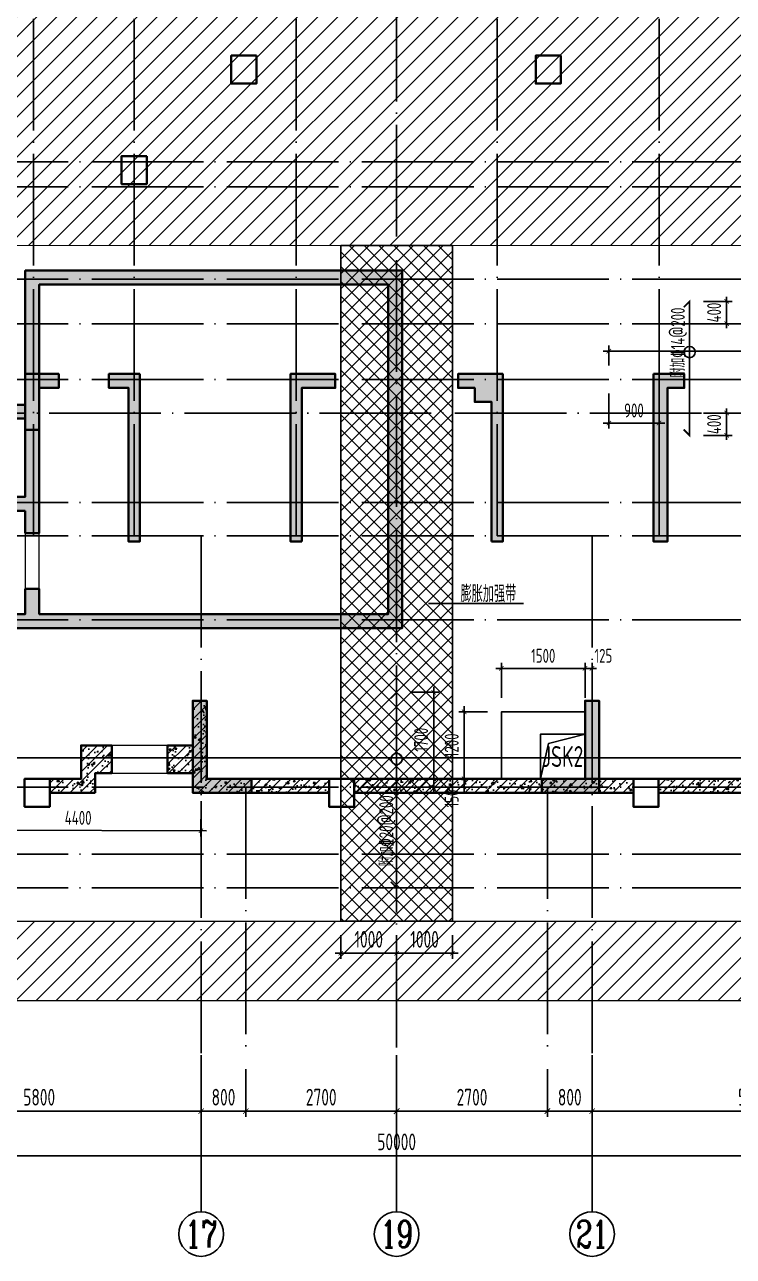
# Model space of a CAD drawing. Extents: x -655480 to 203344, y -294099 to 287156.
# Drawn here: x -388306 to -375617, y 192469 to 214524 of the extents above; entities that cross this region are included whole.
import ezdxf
from ezdxf.enums import TextEntityAlignment as Align

# ---------------------------------------------------------------- set-up
doc = ezdxf.new("R2010")
doc.units = 0
doc.header["$LTSCALE"] = 1000
doc.linetypes.add('DOTE', pattern=[2.42, 2, -0.2, 0.02, -0.2])
doc.layers.get('0').update_dxf_attribs({"linetype": 'CONTINUOUS'})
doc.layers.get('DEFPOINTS').update_dxf_attribs({"linetype": 'CONTINUOUS'})
for name, color, linetype in [('0-R集水坑', 191, 'CONTINUOUS'), ('A-AXIS', 1, 'CONTINUOUS'), ('A-DOTE', 10, 'DOTE'), ('AXIS_NUM', 7, 'CONTINUOUS'), ('DIM', 2, 'CONTINUOUS'), ('S-B板配筋', 6, 'CONTINUOUS'), ('S-B板配筋号', 7, 'CONTINUOUS'), ('S-J基础底板', 5, 'CONTINUOUS'), ('S-J基础底板标注', 3, 'CONTINUOUS'), ('S-Q墙填充', 252, 'CONTINUOUS'), ('S-Q墙实线', 6, 'CONTINUOUS'), ('S-Y一般标注', 3, 'CONTINUOUS'), ('S-楼板文字', 7, 'CONTINUOUS'), ('S-洞口边线', 7, 'CONTINUOUS'), ('S-降板填充', 75, 'CONTINUOUS'), ('后浇带', 8, 'CONTINUOUS')]:
    doc.layers.add(name, color=color, linetype=linetype)
for name, color, linetype, lineweight in [('WINDOW', 144, 'CONTINUOUS', 15), ('底图$0$砼柱', 2, 'CONTINUOUS', 35), ('板元', 253, 'CONTINUOUS', 18)]:
    doc.layers.add(name, color=color, linetype=linetype, lineweight=lineweight)
doc.styles.add('TSSD_Axis', font='complex.shx', dxfattribs={"width": 0.7, "bigfont": 'hztxt.shx'})
doc.styles.add('TSSD_DIMENSION', font='Tssdeng.shx', dxfattribs={"width": 0.7, "bigfont": 'tssdchn.shx'})
doc.styles.add('TSSD_REIN', font='tssdeng.shx', dxfattribs={"width": 0.7, "height": 300, "bigfont": 'tssdchn.shx'})
doc.dimstyles.new('TSSD_100_100', dxfattribs={"dimtxt": 300, "dimasz": 100, "dimexe": 100, "dimexo": 250, "dimgap": 100, "dimtad": 1, "dimdec": 0, "dimzin": 0, "dimdsep": 46, "dimtxsty": 'TSSD_DIMENSION', "dimblk": 'ARCHTICK', "dimcen": 0, "dimdle": 100, "dimclrt": 7, "dimadec": 0, "dimazin": 0, "dimtfac": 1, "dimtdec": 0, "dimtix": 1, "dimtmove": 2, "dimatfit": 3, "dimldrblk": 'ARCHTICK', "dimfxl": 1, "dimtolj": 1, "dimtzin": 0, "dimarcsym": 0})
doc.dimstyles.new('TSSD_100_100$0', dxfattribs={"dimtxt": 300, "dimasz": 80, "dimexe": 100, "dimexo": 250, "dimgap": 100, "dimtad": 1, "dimdec": 0, "dimzin": 0, "dimdsep": 46, "dimtxsty": 'TSSD_DIMENSION', "dimblk": 'ARCHTICK', "dimcen": 0, "dimdle": 100, "dimclrd": 3, "dimclre": 3, "dimclrt": 7, "dimadec": 0, "dimazin": 0, "dimtfac": 1, "dimtdec": 0, "dimtix": 1, "dimtmove": 2, "dimatfit": 3, "dimldrblk": 'ARCHTICK', "dimfxl": 1, "dimtolj": 1, "dimtzin": 0, "dimarcsym": 0})
pattern_1 = [(45, (-1438581.56, 463489.72), (-88.388348, 88.388348), []), (50, (-1438581.56, 463489.72), (358.63009, -31.37607), [37.5, -412.5]), (355, (-1438581.56, 463489.72), (-69.37567, 376.09607), [30, -330]), (100.4514, (-1438551.67, 463487.1), (289.25469, 344.71977), [31.8701, -350.57106]), (46.1842, (-1438581.56, 463589.7), (533.62052, -82.7595), [56.25, -618.75]), (96.6356, (-1438537.1, 463582.8), (467.33135, 487.05894), [47.80514, -525.8565]), (351.1842, (-1438581.56, 463589.7), (467.33097, 487.0593), [45, -495]), (21, (-1438531.56, 463564.72), (298.45353, -201.309445), [37.5, -412.5]), (326, (-1438531.56, 463564.72), (121.65767, 362.57502), [30, -330]), (71.4514, (-1438506.7, 463547.94), (420.11131, 161.26525), [31.8701, -350.57106]), (37.5, (-1438581.56, 463489.72), (6.079928, 166.446927), [0, -326, 0, -335, 0, -331.25]), (7.5, (-1438581.56, 463489.72), (131.53477, 197.205856), [0, -191, 0, -318.5, 0, -126.25]), (327.5, (-1438693.06, 463489.72), (266.911218, -11.277436), [0, -125, 0, -390, 0, -517.5]), (317.5, (-1438743.06, 463489.72), (291.593085, 50.05249), [0, -162.5, 0, -259, 0, -367.5])]

# ---------------------------------------------------------------- blocks, each defined once
blk = doc.blocks.new('_ArchTick')
at = {"color": 0, "linetype": 'ByBlock', "const_width": 0.15}
blk.add_lwpolyline([(-0.5, -0.5), (0.5, 0.5)], dxfattribs=at)
blk = doc.blocks.new('*D514')
at = {"layer": 'DEFPOINTS', "color": 0, "transparency": 16777216}
for p in [(-179191, 265613), (-173391, 265613), (-173391, 264613)]:
    blk.add_point(p, dxfattribs=at)
at = {"layer": 'S-Y一般标注', "color": 0, "lineweight": -2, "transparency": 16777216}
for p, q in [((-179191, 265363), (-179191, 264513)), ((-173391, 265363), (-173391, 264513)), ((-179291, 264613), (-173291, 264613))]:
    blk.add_line(p, q, dxfattribs=at)
at = {"layer": 'S-Y一般标注', "color": 0, "lineweight": -2, "transparency": 16777216, "xscale": 100, "yscale": 100, "zscale": 100, "rotation": 180}
blk.add_blockref('_ArchTick', (-179191, 264613), dxfattribs=at)
at = {"layer": 'S-Y一般标注', "color": 0, "lineweight": -2, "transparency": 16777216, "xscale": 100, "yscale": 100, "zscale": 100}
blk.add_blockref('_ArchTick', (-173391, 264613), dxfattribs=at)
at = {"layer": 'S-Y一般标注', "color": 7, "transparency": 16777216, "insert": (-176291, 264863), "char_height": 300, "attachment_point": 5, "style": 'TSSD_DIMENSION'}
blk.add_mtext('\\A1;5800', dxfattribs=at)
blk = doc.blocks.new('ts_axno')
at = {"color": 0, "linetype": 'ByBlock', "lineweight": -2}
blk.add_circle((0, 0), 0.5, dxfattribs=at)
at = {"color": 0, "linetype": 'ByBlock', "lineweight": -2, "style": 'TSSD_Axis', "width": 0.7}
blk.add_attdef('A', text='', height=0.6, dxfattribs=at).set_placement((0, 0), align=Align.MIDDLE_CENTER)
blk = doc.blocks.new('*D515')
at = {"layer": 'DEFPOINTS', "color": 0, "transparency": 16777216}
for p in [(-173391, 265613), (-172591, 265613), (-172591, 264613)]:
    blk.add_point(p, dxfattribs=at)
at = {"layer": 'S-Y一般标注', "color": 0, "lineweight": -2, "transparency": 16777216}
for p, q in [((-173391, 265363), (-173391, 264513)), ((-172591, 265363), (-172591, 264513)), ((-173491, 264613), (-172491, 264613))]:
    blk.add_line(p, q, dxfattribs=at)
at = {"layer": 'S-Y一般标注', "color": 0, "lineweight": -2, "transparency": 16777216, "xscale": 100, "yscale": 100, "zscale": 100, "rotation": 180}
blk.add_blockref('_ArchTick', (-173391, 264613), dxfattribs=at)
at = {"layer": 'S-Y一般标注', "color": 0, "lineweight": -2, "transparency": 16777216, "xscale": 100, "yscale": 100, "zscale": 100}
blk.add_blockref('_ArchTick', (-172591, 264613), dxfattribs=at)
at = {"layer": 'S-Y一般标注', "color": 7, "transparency": 16777216, "insert": (-172991, 264863), "char_height": 300, "attachment_point": 5, "style": 'TSSD_DIMENSION'}
blk.add_mtext('\\A1;800', dxfattribs=at)
blk = doc.blocks.new('*D516')
at = {"layer": 'DEFPOINTS', "color": 0, "transparency": 16777216}
for p in [(-172591, 265613), (-169891, 265613), (-169891, 264613)]:
    blk.add_point(p, dxfattribs=at)
at = {"layer": 'S-Y一般标注', "color": 0, "lineweight": -2, "transparency": 16777216}
for p, q in [((-172591, 265363), (-172591, 264513)), ((-169891, 265363), (-169891, 264513)), ((-172691, 264613), (-169791, 264613))]:
    blk.add_line(p, q, dxfattribs=at)
at = {"layer": 'S-Y一般标注', "color": 0, "lineweight": -2, "transparency": 16777216, "xscale": 100, "yscale": 100, "zscale": 100, "rotation": 180}
blk.add_blockref('_ArchTick', (-172591, 264613), dxfattribs=at)
at = {"layer": 'S-Y一般标注', "color": 0, "lineweight": -2, "transparency": 16777216, "xscale": 100, "yscale": 100, "zscale": 100}
blk.add_blockref('_ArchTick', (-169891, 264613), dxfattribs=at)
at = {"layer": 'S-Y一般标注', "color": 7, "transparency": 16777216, "insert": (-171241, 264863), "char_height": 300, "attachment_point": 5, "style": 'TSSD_DIMENSION'}
blk.add_mtext('\\A1;2700', dxfattribs=at)
blk = doc.blocks.new('*D517')
at = {"layer": 'DEFPOINTS', "color": 0, "transparency": 16777216}
for p in [(-167191, 265613), (-166391, 265613), (-166391, 264613)]:
    blk.add_point(p, dxfattribs=at)
at = {"layer": 'S-Y一般标注', "color": 0, "lineweight": -2, "transparency": 16777216}
for p, q in [((-167191, 265363), (-167191, 264513)), ((-166391, 265363), (-166391, 264513)), ((-167291, 264613), (-166291, 264613))]:
    blk.add_line(p, q, dxfattribs=at)
at = {"layer": 'S-Y一般标注', "color": 0, "lineweight": -2, "transparency": 16777216, "xscale": 100, "yscale": 100, "zscale": 100, "rotation": 180}
blk.add_blockref('_ArchTick', (-167191, 264613), dxfattribs=at)
at = {"layer": 'S-Y一般标注', "color": 0, "lineweight": -2, "transparency": 16777216, "xscale": 100, "yscale": 100, "zscale": 100}
blk.add_blockref('_ArchTick', (-166391, 264613), dxfattribs=at)
at = {"layer": 'S-Y一般标注', "color": 7, "transparency": 16777216, "insert": (-166791, 264863), "char_height": 300, "attachment_point": 5, "style": 'TSSD_DIMENSION'}
blk.add_mtext('\\A1;800', dxfattribs=at)
blk = doc.blocks.new('*D518')
at = {"layer": 'DEFPOINTS', "color": 0, "transparency": 16777216}
for p in [(-166391, 265613), (-160591, 265613), (-160591, 264613)]:
    blk.add_point(p, dxfattribs=at)
at = {"layer": 'S-Y一般标注', "color": 0, "lineweight": -2, "transparency": 16777216}
for p, q in [((-166391, 265363), (-166391, 264513)), ((-160591, 265363), (-160591, 264513)), ((-166491, 264613), (-160491, 264613))]:
    blk.add_line(p, q, dxfattribs=at)
at = {"layer": 'S-Y一般标注', "color": 0, "lineweight": -2, "transparency": 16777216, "xscale": 100, "yscale": 100, "zscale": 100, "rotation": 180}
blk.add_blockref('_ArchTick', (-166391, 264613), dxfattribs=at)
at = {"layer": 'S-Y一般标注', "color": 0, "lineweight": -2, "transparency": 16777216, "xscale": 100, "yscale": 100, "zscale": 100}
blk.add_blockref('_ArchTick', (-160591, 264613), dxfattribs=at)
at = {"layer": 'S-Y一般标注', "color": 7, "transparency": 16777216, "insert": (-163491, 264863), "char_height": 300, "attachment_point": 5, "style": 'TSSD_DIMENSION'}
blk.add_mtext('\\A1;5800', dxfattribs=at)
blk = doc.blocks.new('*D523')
at = {"layer": 'DEFPOINTS', "color": 0, "transparency": 16777216}
for p in [(-194891, 265613), (-144891, 265613), (-144891, 263813)]:
    blk.add_point(p, dxfattribs=at)
at = {"layer": 'S-Y一般标注', "color": 0, "lineweight": -2, "transparency": 16777216}
for p, q in [((-194891, 265363), (-194891, 263713)), ((-144891, 265363), (-144891, 263713)), ((-194991, 263813), (-144791, 263813))]:
    blk.add_line(p, q, dxfattribs=at)
at = {"layer": 'S-Y一般标注', "color": 0, "lineweight": -2, "transparency": 16777216, "xscale": 100, "yscale": 100, "zscale": 100, "rotation": 180}
blk.add_blockref('_ArchTick', (-194891, 263813), dxfattribs=at)
at = {"layer": 'S-Y一般标注', "color": 0, "lineweight": -2, "transparency": 16777216, "xscale": 100, "yscale": 100, "zscale": 100}
blk.add_blockref('_ArchTick', (-144891, 263813), dxfattribs=at)
at = {"layer": 'S-Y一般标注', "color": 7, "transparency": 16777216, "insert": (-169891, 264063), "char_height": 300, "attachment_point": 5, "style": 'TSSD_DIMENSION'}
blk.add_mtext('\\A1;50000', dxfattribs=at)
blk = doc.blocks.new('*D526')
at = {"layer": 'DEFPOINTS', "color": 0, "transparency": 16777216}
for p in [(-169891, 265613), (-167191, 265613), (-167191, 264613)]:
    blk.add_point(p, dxfattribs=at)
at = {"layer": 'S-Y一般标注', "color": 0, "lineweight": -2, "transparency": 16777216}
for p, q in [((-169891, 265363), (-169891, 264513)), ((-167191, 265363), (-167191, 264513)), ((-169991, 264613), (-167091, 264613))]:
    blk.add_line(p, q, dxfattribs=at)
at = {"layer": 'S-Y一般标注', "color": 0, "lineweight": -2, "transparency": 16777216, "xscale": 100, "yscale": 100, "zscale": 100, "rotation": 180}
blk.add_blockref('_ArchTick', (-169891, 264613), dxfattribs=at)
at = {"layer": 'S-Y一般标注', "color": 0, "lineweight": -2, "transparency": 16777216, "xscale": 100, "yscale": 100, "zscale": 100}
blk.add_blockref('_ArchTick', (-167191, 264613), dxfattribs=at)
at = {"layer": 'S-Y一般标注', "color": 7, "transparency": 16777216, "insert": (-168541, 264863), "char_height": 300, "attachment_point": 5, "style": 'TSSD_DIMENSION'}
blk.add_mtext('\\A1;2700', dxfattribs=at)
blk = doc.blocks.new('*D1235')
at = {"layer": 'DEFPOINTS', "color": 0, "ltscale": 0.5, "transparency": 16777216}
for p in [(-372346, 201394), (-389546, 200886), (-372346, 200885)]:
    blk.add_point(p, dxfattribs=at)
at = {"layer": 'S-J基础底板标注', "color": 3, "lineweight": -2, "ltscale": 0.5, "transparency": 16777216}
for p, q in [((-389646, 201394), (-372246, 201394)), ((-389546, 201136), (-389546, 201494)), ((-372346, 201135), (-372346, 201494))]:
    blk.add_line(p, q, dxfattribs=at)
at = {"layer": 'S-J基础底板标注', "color": 3, "lineweight": -2, "ltscale": 0.5, "transparency": 16777216, "xscale": 80, "yscale": 80, "zscale": 80}
for p, rotation in [((-389546, 201394), 179.9995445874263), ((-372346, 201394), 359.9995445874263)]:
    blk.add_blockref('_ArchTick', p, dxfattribs=dict(at, rotation=rotation))
blk = doc.blocks.new('*D1236')
at = {"layer": 'DEFPOINTS', "color": 0, "ltscale": 0.5, "transparency": 16777216}
for p in [(-375146, 208677), (-377846, 208169), (-375146, 208169)]:
    blk.add_point(p, dxfattribs=at)
at = {"layer": 'S-J基础底板标注', "color": 3, "lineweight": -2, "ltscale": 0.5, "transparency": 16777216}
for p, q in [((-377946, 208677), (-375046, 208677)), ((-377846, 208419), (-377846, 208777)), ((-375146, 208419), (-375146, 208777))]:
    blk.add_line(p, q, dxfattribs=at)
at = {"layer": 'S-J基础底板标注', "color": 3, "lineweight": -2, "ltscale": 0.5, "transparency": 16777216, "xscale": 80, "yscale": 80, "zscale": 80, "rotation": 180}
blk.add_blockref('_ArchTick', (-377846, 208677), dxfattribs=at)
at = {"layer": 'S-J基础底板标注', "color": 3, "lineweight": -2, "ltscale": 0.5, "transparency": 16777216, "xscale": 80, "yscale": 80, "zscale": 80}
blk.add_blockref('_ArchTick', (-375146, 208677), dxfattribs=at)
blk = doc.blocks.new('*D1229')
at = {"layer": 'DEFPOINTS', "color": 0, "transparency": 16777216}
for p in [(-389546, 200886), (-385146, 200869), (-389549, 200106)]:
    blk.add_point(p, dxfattribs=at)
at = {"layer": 'S-J基础底板标注', "color": 3, "lineweight": -2, "transparency": 16777216}
for p, q in [((-389547, 200636), (-389549, 200006)), ((-385147, 200619), (-385149, 199989)), ((-385049, 200089), (-389649, 200106))]:
    blk.add_line(p, q, dxfattribs=at)
at = {"layer": 'S-J基础底板标注', "color": 3, "lineweight": -2, "transparency": 16777216, "xscale": 80, "yscale": 80, "zscale": 80}
for p, rotation in [((-389549, 200106), 179.7861230011875), ((-385149, 200089), 359.7861230011875)]:
    blk.add_blockref('_ArchTick', p, dxfattribs=dict(at, rotation=rotation))
at = {"layer": 'S-J基础底板标注', "color": 7, "transparency": 16777216, "insert": (-387348, 200322), "char_height": 250, "attachment_point": 5, "rotation": 359.7861, "style": 'TSSD_DIMENSION'}
blk.add_mtext('\\A1;4400', dxfattribs=at)
blk = doc.blocks.new('*D1230')
at = {"layer": 'DEFPOINTS', "color": 0, "transparency": 16777216}
for p in [(-377846, 208169), (-376946, 208169), (-377846, 207391)]:
    blk.add_point(p, dxfattribs=at)
at = {"layer": 'S-J基础底板标注', "color": 3, "lineweight": -2, "transparency": 16777216}
for p, q in [((-377846, 207919), (-377846, 207291)), ((-376946, 207919), (-376946, 207291)), ((-376846, 207391), (-377946, 207391))]:
    blk.add_line(p, q, dxfattribs=at)
at = {"layer": 'S-J基础底板标注', "color": 3, "lineweight": -2, "transparency": 16777216, "xscale": 80, "yscale": 80, "zscale": 80}
for p, rotation in [((-377846, 207391), 180.0004467377144), ((-376946, 207391), 0.0004467377143413387)]:
    blk.add_blockref('_ArchTick', p, dxfattribs=dict(at, rotation=rotation))
at = {"layer": 'S-J基础底板标注', "color": 7, "transparency": 16777216, "insert": (-377396, 207616), "char_height": 250, "attachment_point": 5, "rotation": 0.0004, "style": 'TSSD_DIMENSION'}
blk.add_mtext('\\A1;900', dxfattribs=at)
blk = doc.blocks.new('*D1261')
at = {"layer": 'DEFPOINTS', "color": 0, "transparency": 16777216}
for p in [(-381646, 202569), (-380982, 202569), (-381646, 200869)]:
    blk.add_point(p, dxfattribs=at)
at = {"layer": 'S-J基础底板标注', "color": 3, "lineweight": -2, "transparency": 16777216}
for p, q in [((-381396, 202569), (-380882, 202569)), ((-380982, 200769), (-380982, 202669)), ((-381396, 200869), (-380882, 200869))]:
    blk.add_line(p, q, dxfattribs=at)
at = {"layer": 'S-J基础底板标注', "color": 3, "lineweight": -2, "transparency": 16777216, "xscale": 80, "yscale": 80, "zscale": 80}
for p, rotation in [((-380982, 202569), 90), ((-380982, 200869), 270)]:
    blk.add_blockref('_ArchTick', p, dxfattribs=dict(at, rotation=rotation))
at = {"layer": 'S-J基础底板标注', "color": 7, "transparency": 16777216, "insert": (-381207, 201719), "char_height": 250, "attachment_point": 5, "rotation": 90, "style": 'TSSD_DIMENSION'}
blk.add_mtext('\\A1;1700', dxfattribs=at)
blk = doc.blocks.new('*D1262')
at = {"layer": 'DEFPOINTS', "color": 0, "transparency": 16777216}
for p in [(-376401, 207569), (-375737, 207569), (-376401, 207169)]:
    blk.add_point(p, dxfattribs=at)
at = {"layer": 'S-J基础底板标注', "color": 3, "lineweight": -2, "transparency": 16777216}
for p, q in [((-376151, 207569), (-375637, 207569)), ((-375737, 207569), (-375737, 207649)), ((-375737, 207169), (-375737, 207569)), ((-376151, 207169), (-375637, 207169)), ((-375737, 207169), (-375737, 207089))]:
    blk.add_line(p, q, dxfattribs=at)
at = {"layer": 'S-J基础底板标注', "color": 3, "lineweight": -2, "transparency": 16777216, "xscale": 80, "yscale": 80, "zscale": 80}
for p, rotation in [((-375737, 207569), 270), ((-375737, 207169), 90)]:
    blk.add_blockref('_ArchTick', p, dxfattribs=dict(at, rotation=rotation))
at = {"layer": 'S-J基础底板标注', "color": 7, "transparency": 16777216, "insert": (-375962, 207369), "char_height": 250, "attachment_point": 5, "rotation": 90, "style": 'TSSD_DIMENSION'}
blk.add_mtext('\\A1;400', dxfattribs=at)
blk = doc.blocks.new('*D1263')
at = {"layer": 'DEFPOINTS', "color": 0, "transparency": 16777216}
for p in [(-376401, 209569), (-375737, 209569), (-376401, 209169)]:
    blk.add_point(p, dxfattribs=at)
at = {"layer": 'S-J基础底板标注', "color": 3, "lineweight": -2, "transparency": 16777216}
for p, q in [((-376151, 209569), (-375637, 209569)), ((-375737, 209569), (-375737, 209649)), ((-375737, 209169), (-375737, 209569)), ((-376151, 209169), (-375637, 209169)), ((-375737, 209169), (-375737, 209089))]:
    blk.add_line(p, q, dxfattribs=at)
at = {"layer": 'S-J基础底板标注', "color": 3, "lineweight": -2, "transparency": 16777216, "xscale": 80, "yscale": 80, "zscale": 80}
for p, rotation in [((-375737, 209569), 270), ((-375737, 209169), 90)]:
    blk.add_blockref('_ArchTick', p, dxfattribs=dict(at, rotation=rotation))
at = {"layer": 'S-J基础底板标注', "color": 7, "transparency": 16777216, "insert": (-375962, 209369), "char_height": 250, "attachment_point": 5, "rotation": 90, "style": 'TSSD_DIMENSION'}
blk.add_mtext('\\A1;400', dxfattribs=at)
blk = doc.blocks.new('*D1288')
at = {"layer": 'DEFPOINTS', "color": 0, "transparency": 16777216}
for p in [(-382646, 198469), (-381646, 198469), (-381646, 197896)]:
    blk.add_point(p, dxfattribs=at)
at = {"layer": 'DIM', "color": 3, "lineweight": -2, "transparency": 16777216}
for p, q in [((-382646, 198219), (-382646, 197796)), ((-381646, 198219), (-381646, 197796)), ((-382746, 197896), (-381546, 197896))]:
    blk.add_line(p, q, dxfattribs=at)
at = {"layer": 'DIM', "color": 3, "lineweight": -2, "transparency": 16777216, "xscale": 80, "yscale": 80, "zscale": 80, "rotation": 180}
blk.add_blockref('_ArchTick', (-382646, 197896), dxfattribs=at)
at = {"layer": 'DIM', "color": 3, "lineweight": -2, "transparency": 16777216, "xscale": 80, "yscale": 80, "zscale": 80}
blk.add_blockref('_ArchTick', (-381646, 197896), dxfattribs=at)
at = {"layer": 'DIM', "color": 7, "transparency": 16777216, "insert": (-382146, 198146), "char_height": 300, "attachment_point": 5, "style": 'TSSD_DIMENSION'}
blk.add_mtext('\\A1;1000', dxfattribs=at)
blk = doc.blocks.new('*D1289')
at = {"layer": 'DEFPOINTS', "color": 0, "transparency": 16777216}
for p in [(-381646, 198469), (-380646, 198469), (-380646, 197896)]:
    blk.add_point(p, dxfattribs=at)
at = {"layer": 'DIM', "color": 3, "lineweight": -2, "transparency": 16777216}
for p, q in [((-381646, 198219), (-381646, 197796)), ((-380646, 198219), (-380646, 197796)), ((-381746, 197896), (-380546, 197896))]:
    blk.add_line(p, q, dxfattribs=at)
at = {"layer": 'DIM', "color": 3, "lineweight": -2, "transparency": 16777216, "xscale": 80, "yscale": 80, "zscale": 80, "rotation": 180}
blk.add_blockref('_ArchTick', (-381646, 197896), dxfattribs=at)
at = {"layer": 'DIM', "color": 3, "lineweight": -2, "transparency": 16777216, "xscale": 80, "yscale": 80, "zscale": 80}
blk.add_blockref('_ArchTick', (-380646, 197896), dxfattribs=at)
at = {"layer": 'DIM', "color": 7, "transparency": 16777216, "insert": (-381146, 198146), "char_height": 300, "attachment_point": 5, "style": 'TSSD_DIMENSION'}
blk.add_mtext('\\A1;1000', dxfattribs=at)
blk = doc.blocks.new('*D2520')
at = {"layer": 'DEFPOINTS', "color": 0, "transparency": 16777216}
for p in [(-380435, 202219), (-379771, 202219), (-379771, 201019)]:
    blk.add_point(p, dxfattribs=at)
at = {"layer": 'S-J基础底板标注', "color": 3, "lineweight": -2, "transparency": 16777216}
for p, q in [((-380435, 200919), (-380435, 202319)), ((-380021, 202219), (-380535, 202219)), ((-380021, 201019), (-380535, 201019))]:
    blk.add_line(p, q, dxfattribs=at)
at = {"layer": 'S-J基础底板标注', "color": 3, "lineweight": -2, "transparency": 16777216, "xscale": 80, "yscale": 80, "zscale": 80}
for p, rotation in [((-380435, 202219), 89.9996296126148), ((-380435, 201019), 269.9996296126147)]:
    blk.add_blockref('_ArchTick', p, dxfattribs=dict(at, rotation=rotation))
at = {"layer": 'S-J基础底板标注', "color": 7, "transparency": 16777216, "insert": (-380660, 201619), "char_height": 250, "attachment_point": 5, "rotation": 89.9996, "style": 'TSSD_DIMENSION'}
blk.add_mtext('\\A1;1200', dxfattribs=at)
blk = doc.blocks.new('*D2521')
at = {"layer": 'DEFPOINTS', "color": 0, "transparency": 16777216}
for p in [(-380435, 201019), (-379771, 201019), (-379771, 200869)]:
    blk.add_point(p, dxfattribs=at)
at = {"layer": 'S-J基础底板标注', "color": 3, "lineweight": -2, "transparency": 16777216}
for p, q in [((-380021, 201019), (-380535, 201019)), ((-380435, 201019), (-380435, 201099)), ((-380435, 200869), (-380435, 201019)), ((-380021, 200869), (-380535, 200869)), ((-380435, 200869), (-380435, 200789))]:
    blk.add_line(p, q, dxfattribs=at)
at = {"layer": 'S-J基础底板标注', "color": 3, "lineweight": -2, "transparency": 16777216, "xscale": 80, "yscale": 80, "zscale": 80}
for p, rotation in [((-380435, 201019), 269.9996296126228), ((-380435, 200869), 89.99962961262275)]:
    blk.add_blockref('_ArchTick', p, dxfattribs=dict(at, rotation=rotation))
at = {"layer": 'S-J基础底板标注', "color": 7, "transparency": 16777216, "insert": (-380660, 200668), "char_height": 250, "attachment_point": 5, "rotation": 89.9996, "style": 'TSSD_DIMENSION'}
blk.add_mtext('\\A1;150', dxfattribs=at)
blk = doc.blocks.new('*D2522')
at = {"layer": 'DEFPOINTS', "color": 0, "transparency": 16777216}
for p in [(-379771, 202998), (-379771, 202219), (-378271, 202219)]:
    blk.add_point(p, dxfattribs=at)
at = {"layer": 'S-J基础底板标注', "color": 3, "lineweight": -2, "transparency": 16777216}
for p, q in [((-378171, 202998), (-379871, 202998)), ((-379771, 202469), (-379771, 203098)), ((-378271, 202469), (-378271, 203098))]:
    blk.add_line(p, q, dxfattribs=at)
at = {"layer": 'S-J基础底板标注', "color": 3, "lineweight": -2, "transparency": 16777216, "xscale": 80, "yscale": 80, "zscale": 80}
for p, rotation in [((-379771, 202998), 179.9999999999945), ((-378271, 202998), 359.9999999999944)]:
    blk.add_blockref('_ArchTick', p, dxfattribs=dict(at, rotation=rotation))
at = {"layer": 'S-J基础底板标注', "color": 7, "transparency": 16777216, "insert": (-379021, 203223), "char_height": 250, "attachment_point": 5, "style": 'TSSD_DIMENSION'}
blk.add_mtext('\\A1;1500', dxfattribs=at)
blk = doc.blocks.new('*D2523')
at = {"layer": 'DEFPOINTS', "color": 0, "transparency": 16777216}
for p in [(-378271, 202998), (-378271, 202219), (-378146, 202219)]:
    blk.add_point(p, dxfattribs=at)
at = {"layer": 'S-J基础底板标注', "color": 3, "lineweight": -2, "transparency": 16777216}
for p, q in [((-378271, 202998), (-378351, 202998)), ((-378271, 202469), (-378271, 203098)), ((-378146, 202998), (-378271, 202998)), ((-378146, 202469), (-378146, 203098)), ((-378146, 202998), (-378066, 202998))]:
    blk.add_line(p, q, dxfattribs=at)
at = {"layer": 'S-J基础底板标注', "color": 3, "lineweight": -2, "transparency": 16777216, "xscale": 80, "yscale": 80, "zscale": 80}
for p, rotation in [((-378271, 202998), 359.9999999999867), ((-378146, 202998), 179.9999999999866)]:
    blk.add_blockref('_ArchTick', p, dxfattribs=dict(at, rotation=rotation))
at = {"layer": 'S-J基础底板标注', "color": 7, "transparency": 16777216, "insert": (-377944, 203223), "char_height": 250, "attachment_point": 5, "style": 'TSSD_DIMENSION'}
blk.add_mtext('\\A1;125', dxfattribs=at)
blk = doc.blocks.new('20210827.00163710')
at = {"layer": 'A-AXIS'}
for p, q in [((-228672, -289730.2), (-228672, -292530.2)), ((-225172, -289730.2), (-225172, -292530.2)), ((-221672, -289730.2), (-221672, -292530.2))]:
    blk.add_line(p, q, dxfattribs=at)
at = {"layer": 'A-DOTE'}
for p, q in [((-231672, -280430.2), (-231672, -268230.2)), ((-229872, -280430.2), (-229872, -268230.2)), ((-226972, -280430.2), (-226972, -268230.2)), ((-225172, -268230.2), (-225172, -289730.2)), ((-223372, -280430.2), (-223372, -268230.2)), ((-220472, -280430.2), (-220472, -268230.2)), ((-197172, -273730.2), (-253172, -273730.2)), ((-197172, -274180.2), (-253172, -274180.2)), ((-197172, -275830.2), (-253172, -275830.2)), ((-197172, -276630.2), (-253172, -276630.2)), ((-197172, -277630.2), (-253172, -277630.2)), ((-253172, -278229.9), (-197172, -278229.9)), ((-197172, -279830.2), (-253172, -279830.2)), ((-197172, -280430.2), (-253172, -280430.2)), ((-228672, -280430.2), (-228672, -289730.2)), ((-221672, -280430.2), (-221672, -289730.2)), ((-197172, -281930.2), (-253172, -281930.2)), ((-197172, -284930.2), (-253172, -284930.2)), ((-227872, -284930.2), (-227872, -289730.2)), ((-222472, -284930.2), (-222472, -289730.2)), ((-197172, -286130.2), (-253172, -286130.2)), ((-197172, -286730.2), (-253172, -286730.2))]:
    blk.add_line(p, q, dxfattribs=at)
at = {"layer": 'A-AXIS'}
ref = blk.add_blockref('ts_axno', (-228672, -292930.2), dxfattribs=dict(at, xscale=-800, yscale=800, zscale=800, rotation=180))
ref.add_attrib('10', '17', dxfattribs={"layer": 'AXIS_NUM', "height": 480, "style": 'TSSD_Axis', "width": 0.7}).set_placement((-228672, -292930.2), align=Align.MIDDLE_CENTER)
ref = blk.add_blockref('ts_axno', (-225172, -292930.2), dxfattribs=dict(at, xscale=-800, yscale=800, zscale=800, rotation=180))
ref.add_attrib('13', '19', dxfattribs={"layer": 'AXIS_NUM', "height": 480, "style": 'TSSD_Axis', "width": 0.7}).set_placement((-225172, -292930.2), align=Align.MIDDLE_CENTER)
ref = blk.add_blockref('ts_axno', (-221672, -292930.2), dxfattribs=dict(at, xscale=-800, yscale=800, zscale=800, rotation=180))
ref.add_attrib('13', '21', dxfattribs={"layer": 'AXIS_NUM', "height": 480, "style": 'TSSD_Axis', "width": 0.7}).set_placement((-221672, -292930.2), align=Align.MIDDLE_CENTER)
at = {"layer": 'S-Y一般标注'}
for base, p1, p2, picture, middle in [((-200172, -291530.2), (-250172, -289730.2), (-200172, -289730.2), '*D523', (-225172, -291280.2)), ((-228672, -290730.2), (-234472, -289730.2), (-228672, -289730.2), '*D514', (-231572, -290480.2)), ((-227872, -290730.2), (-228672, -289730.2), (-227872, -289730.2), '*D515', (-228272, -290480.2)), ((-225172, -290730.2), (-227872, -289730.2), (-225172, -289730.2), '*D516', (-226522, -290480.2)), ((-222472, -290730.2), (-225172, -289730.2), (-222472, -289730.2), '*D526', (-223822, -290480.2)), ((-221672, -290730.2), (-222472, -289730.2), (-221672, -289730.2), '*D517', (-222072, -290480.2)), ((-215872, -290730.2), (-221672, -289730.2), (-215872, -289730.2), '*D518', (-218772, -290480.2))]:
    dim = blk.add_linear_dim(base=base, p1=p1, p2=p2, dimstyle='TSSD_100_100', dxfattribs=at)
    dim.commit()
    dim.dimension.update_dxf_attribs({"geometry": picture, "text_midpoint": middle, "insert": (-55280.9, -555343.3)})

msp = doc.modelspace()

# ---------------------------------------------------------------- hatches: boundary and pattern name
at = {"layer": 'S-Q墙填充', "linetype": 'ByBlock'}
h = msp.add_hatch(dxfattribs=at)
h.set_pattern_fill('钢筋混凝土', color=252, scale=50)
h.set_pattern_definition(pattern_1)
h.paths.add_polyline_path([(-388296.05, 205819.14), (-390546.04, 205819.14), (-390546.04, 205619.14), (-390846.04, 205619.14), (-390846.04, 206069.14), (-390446.04, 206069.14), (-390446.04, 206349.14), (-390196.04, 206349.14), (-390196.04, 206069.14), (-388296.05, 206069.14), (-388296.05, 207469.14), (-390196.04, 207469.14), (-390196.04, 206969.14), (-390446.04, 206969.14), (-390446.04, 207319.14), (-390846.04, 207319.14), (-390846.04, 207469.14), (-392846.04, 207469.14), (-392846.04, 212169.14), (-391696.04, 212169.14), (-391696.04, 211919.14), (-392596.04, 211919.14), (-392596.04, 207719.14), (-388296.05, 207719.14), (-388296.05, 210119.14), (-381546.04, 210119.14), (-381546.04, 203719.14), (-388746.04, 203719.14), (-388746.04, 203969.14), (-388296.05, 203969.14), (-388296.05, 204419.14), (-388046.05, 204419.14), (-388046.05, 203969.14), (-381796.04, 203969.14), (-381796.04, 209869.14), (-388046.05, 209869.14), (-388046.05, 205419.14), (-388296.05, 205419.14)])
at = {"layer": 'S-Q墙填充'}
for points in [[(-388046.05, 207269.14), (-388046.05, 208019.14), (-387696.05, 208019.14), (-387696.05, 208269.14), (-388296.04, 208269.14), (-388296.04, 207269.14)], [(-386246.04, 208269.14), (-386246.04, 205269.14), (-386446.04, 205269.14), (-386446.04, 208019.14), (-386796.04, 208019.14), (-386796.04, 208269.14)], [(-383346.05, 205269.14), (-383546.04, 205269.14), (-383546.04, 208269.14), (-382746.04, 208269.14), (-382746.04, 208019.14), (-383346.05, 208019.14)], [(-379946.04, 205269.14), (-379746.05, 205269.14), (-379746.05, 208269.14), (-380546.05, 208269.14), (-380546.05, 208019.14), (-380246.05, 208019.14), (-380246.05, 207769.14), (-379946.04, 207769.14)], [(-377046.04, 208269.14), (-377046.04, 205269.14), (-376796.04, 205269.14), (-376796.04, 208019.14), (-376496.04, 208019.14), (-376496.04, 208269.14)], [(-385296.04, 200769.14), (-385296.04, 202419.14), (-385046.04, 202419.14), (-385046.04, 201019.14), (-384246.04, 201019.14), (-384246.04, 200769.14)], [(-378021.04, 200769.14), (-378021.04, 202419.14), (-378271.04, 202419.14), (-378271.04, 201019.14), (-379046.04, 201019.14), (-379046.04, 200769.14)]]:
    msp.add_hatch(color=252, dxfattribs=at).paths.add_polyline_path(points)
at = {"layer": 'S-Q墙填充', "linetype": 'ByBlock'}
h = msp.add_hatch(dxfattribs=at)
h.set_pattern_fill('钢筋混凝土', color=252, scale=50)
h.set_pattern_definition(pattern_1)
h.paths.add_polyline_path([(-385046.04, 201019.14), (-385046.04, 202419.14), (-385296.04, 202419.14), (-385296.04, 201619.14), (-385746.05, 201619.14), (-385746.05, 201119.14), (-385296.04, 201119.14), (-385296.04, 200769.14), (-382856.43, 200769.14), (-382856.43, 201019.14)])
h = msp.add_hatch(dxfattribs=at)
h.set_pattern_fill('钢筋混凝土', color=252, scale=50)
h.set_pattern_definition(pattern_1)
h.paths.add_polyline_path([(-387046.04, 200769.14), (-387046.04, 201119.14), (-386746.05, 201119.14), (-386746.05, 201619.14), (-387296.04, 201619.14), (-387296.04, 201019.14), (-387856.43, 201019.14), (-387856.43, 200769.14)])
h = msp.add_hatch(dxfattribs=at)
h.set_pattern_fill('钢筋混凝土', color=252, scale=50)
h.set_pattern_definition(pattern_1)
h.paths.add_polyline_path([(-377406.43, 200769.14), (-377406.43, 201019.14), (-382406.43, 201019.14), (-382406.43, 200769.14)])
h = msp.add_hatch(dxfattribs=at)
h.set_pattern_fill('钢筋混凝土', color=252, scale=50)
h.set_pattern_definition(pattern_1)
h.paths.add_polyline_path([(-376956.43, 201019.14), (-376956.43, 200769.14), (-372446.04, 200769.14), (-372446.04, 201019.14)])
at = {"layer": 'S-降板填充'}
h = msp.add_hatch(dxfattribs=at)
h.set_pattern_fill('ANSI31', color=252, scale=80, style=0)
h.paths.add_polyline_path([(-353602.69, 217704.69), (-409646.04, 217704.69), (-409646.04, 197044.71), (-353602.69, 197044.71)])
h.paths.add_polyline_path([(-372340.88, 210569.14), (-372340.88, 213369.14), (-355096.05, 213369.14), (-355096.05, 198469.14), (-396746.05, 198469.14), (-396746.05, 197869.14), (-408146.05, 197869.14), (-408146.05, 212769.14), (-396245.88, 212769.14), (-396245.88, 214469.14), (-390546.05, 214469.14), (-390546.05, 210569.14)], flags=16)
at = {"layer": '后浇带'}
h = msp.add_hatch(dxfattribs=at)
h.set_pattern_fill('ANSI37', color=144, scale=1500, angle=90, style=0)
h.set_pattern_definition([(135, (-1482882.66, -992530.1), (-132.582521, -132.582521), []), (225, (-1482882.66, -992530.1), (132.582521, -132.582521), [])])
h.paths.add_polyline_path([(-382646.25, 198469.21), (-382646.04, 210569.14), (-380646.04, 210569.14), (-380646.25, 198469.21)])

# ---------------------------------------------------------------- linework, layer by layer
at = {"layer": '0-R集水坑'}
for points in [[(-378271.04, 202219.14), (-379771.04, 202219.15), (-379771.04, 201019.15), (-378271.04, 201019.14)], [(-379071.04, 201019.15), (-379071.04, 201819.15), (-378271.04, 201819.15), (-378271.04, 201019.15)]]:
    msp.add_lwpolyline(points, close=True, dxfattribs=at)
msp.add_lwpolyline([(-379071.04, 201019.15), (-378926.47, 201653.72), (-378271.04, 201819.15)], dxfattribs=at)
at = {"layer": 'S-B板配筋', "const_width": 30}
for points in [[(-376507.1, 207275.47), (-376401.04, 207169.41), (-376401.04, 209569.14), (-376507.1, 209463.07)], [(-381752.11, 199175.2), (-381646.04, 199069.14), (-381646.04, 202569.49), (-381752.11, 202463.42)]]:
    msp.add_lwpolyline(points, dxfattribs=at)
at = {"layer": 'S-J基础底板', "const_width": 20}
msp.add_lwpolyline([(-408146.05, 197869.14), (-396746.05, 197869.14), (-396746.05, 198469.14), (-355096.05, 198469.14), (-355096.05, 213369.14), (-372340.88, 213369.14), (-372340.88, 210569.14), (-390546.05, 210569.14), (-390546.05, 214469.14), (-396245.88, 214469.14), (-396245.88, 212769.14), (-408146.05, 212769.14)], close=True, dxfattribs=at)
at = {"layer": 'S-J基础底板标注', "color": 2, "ltscale": 0.5}
for centre in [(-376401.04, 208660.94), (-381646.05, 201377.37)]:
    msp.add_circle(centre, 100, dxfattribs=at)
at = {"layer": 'S-Q墙实线', "lineweight": 35}
for points in [[(-392596.04, 207719.14), (-388296.05, 207719.14), (-388296.05, 210119.14), (-381546.04, 210119.14), (-381546.04, 203719.14), (-388746.04, 203719.14)], [(-388746.04, 203969.14), (-388296.05, 203969.14), (-388296.05, 204419.14), (-388046.05, 204419.14), (-388046.05, 203969.14), (-381796.04, 203969.14), (-381796.04, 209869.14), (-388046.05, 209869.14), (-388046.05, 205419.14), (-388296.05, 205419.14), (-388296.05, 205819.14)], [(-390196.04, 206069.14), (-388296.05, 206069.14), (-388296.05, 207469.14), (-390196.04, 207469.14)], [(-388296.05, 205819.14), (-390546.04, 205819.14)], [(-385046.04, 201019.14), (-385046.04, 202419.14), (-385296.04, 202419.14), (-385296.04, 201619.14), (-385746.05, 201619.14), (-385746.05, 201119.14), (-385296.04, 201119.14), (-385296.04, 200769.14), (-382856.43, 200769.14), (-382856.43, 201019.14), (-385046.04, 201019.14)], [(-387046.04, 200769.14), (-387046.04, 201119.14), (-386746.05, 201119.14), (-386746.05, 201619.14), (-387296.04, 201619.14), (-387296.04, 201019.14), (-387856.43, 201019.14), (-387856.43, 200769.14), (-387046.04, 200769.14)]]:
    msp.add_lwpolyline(points, dxfattribs=at)
for points in [[(-388046.05, 207269.14), (-388046.05, 208019.14), (-387696.05, 208019.14), (-387696.05, 208269.14), (-388296.04, 208269.14), (-388296.04, 207269.14)], [(-386246.04, 208269.14), (-386246.04, 205269.14), (-386446.04, 205269.14), (-386446.04, 208019.14), (-386796.04, 208019.14), (-386796.04, 208269.14)], [(-383346.05, 205269.14), (-383546.04, 205269.14), (-383546.04, 208269.14), (-382746.04, 208269.14), (-382746.04, 208019.14), (-383346.05, 208019.14)], [(-379946.04, 205269.14), (-379746.05, 205269.14), (-379746.05, 208269.14), (-380546.05, 208269.14), (-380546.05, 208019.14), (-380246.05, 208019.14), (-380246.05, 207769.14), (-379946.04, 207769.14)], [(-377046.04, 208269.14), (-377046.04, 205269.14), (-376796.04, 205269.14), (-376796.04, 208019.14), (-376496.04, 208019.14), (-376496.04, 208269.14)], [(-385296.04, 200769.14), (-385296.04, 202419.14), (-385046.04, 202419.14), (-385046.04, 201019.14), (-384246.04, 201019.14), (-384246.04, 200769.14)], [(-378021.04, 200769.14), (-378021.04, 202419.14), (-378271.04, 202419.14), (-378271.04, 201019.14), (-379046.04, 201019.14), (-379046.04, 200769.14)], [(-377406.43, 200769.14), (-377406.43, 201019.14), (-382406.43, 201019.14), (-382406.43, 200769.14)], [(-376956.43, 201019.14), (-376956.43, 200769.14), (-372446.04, 200769.14), (-372446.04, 201019.14)]]:
    msp.add_lwpolyline(points, close=True, dxfattribs=at)
at = {"layer": 'S-洞口边线'}
msp.add_line((-381073.98, 204157.13), (-379376.41, 204157.13), dxfattribs=at)
at = {"layer": 'WINDOW', "linetype": 'ByBlock'}
for points in [[(-388046.05, 205419.13), (-388296.05, 205419.13), (-388296.05, 204419.13), (-388046.05, 204419.13)], [(-385746.05, 201619.13), (-386746.05, 201619.13), (-386746.05, 201119.13), (-385746.05, 201119.13)]]:
    msp.add_lwpolyline(points, close=True, dxfattribs=at)
at = {"layer": '后浇带', "color": 144}
msp.add_lwpolyline([(-382646.25, 198469.21), (-382646.04, 210569.14), (-380646.04, 210569.14), (-380646.25, 198469.21)], close=True, dxfattribs=at)
at = {"layer": '底图$0$砼柱', "color": 3, "lineweight": 35}
for points in [[(-384156.43, 213969.14), (-384606.43, 213969.14), (-384606.43, 213469.14), (-384156.43, 213469.14)], [(-378706.43, 213969.14), (-379156.43, 213969.14), (-379156.43, 213469.14), (-378706.43, 213469.14)], [(-386121.04, 212169.14), (-386571.04, 212169.14), (-386571.04, 211669.14), (-386121.04, 211669.14)], [(-387856.43, 201019.14), (-388306.43, 201019.14), (-388306.43, 200519.14), (-387856.43, 200519.14)], [(-382406.43, 201019.14), (-382856.43, 201019.14), (-382856.43, 200519.14), (-382406.43, 200519.14)], [(-376956.43, 201019.14), (-377406.43, 201019.14), (-377406.43, 200519.14), (-376956.43, 200519.14)]]:
    msp.add_lwpolyline(points, close=True, dxfattribs=at)
at = {"layer": '板元', "color": 2}
msp.add_lwpolyline([(-409646.04, 197044.71), (-409646.04, 217704.69), (-353602.69, 217704.69), (-353602.69, 197044.71)], close=True, dxfattribs=at)

# ---------------------------------------------------------------- block references
at = {"layer": 'A-DOTE', "color": 2}
msp.add_blockref('20210827.00163710', (-156474.07, 485799.36), dxfattribs=at)

# ---------------------------------------------------------------- texts
at = {"layer": '0-R集水坑', "style": 'TSSD_REIN', "oblique": 0.5, "width": 0.7}
msp.add_text('JSK2', height=375, dxfattribs=at).set_placement((-378671.04, 201419.16), align=Align.MIDDLE_CENTER)
at = {"layer": 'S-B板配筋号', "color": 1, "style": 'TSSD_REIN', "width": 0.7}
for s, p in [('附加%%13214@200', (-376485.59, 208208.7)), ('附加%%13220@200', (-381706.61, 199456.36))]:
    msp.add_text(s, height=250, rotation=90, dxfattribs=at).set_placement(p)
at = {"layer": 'S-楼板文字', "style": 'TSSD_REIN', "width": 0.7}
msp.add_text('膨胀加强带', height=300, dxfattribs=at).set_placement((-380501.86, 204182.22))

# ---------------------------------------------------------------- dimensions: what is measured, and where the dimension line sits
at = {"layer": 'DIM'}
for base, p1, p2, picture, middle in [((-381646.04, 197896.35), (-382646.04, 198469.14), (-381646.04, 198469.14), '*D1288', (-382146.04, 198146.35)), ((-380646.04, 197896.35), (-381646.04, 198469.14), (-380646.04, 198469.14), '*D1289', (-381146.04, 198146.35))]:
    dim = msp.add_linear_dim(base=base, p1=p1, p2=p2, dimstyle='TSSD_100_100$0', dxfattribs=at)
    dim.commit()
    dim.dimension.update_dxf_attribs({"geometry": picture, "text_midpoint": middle})
at = {"layer": 'S-J基础底板标注'}
for p1, p2, distance, picture, middle in [((-376401.04, 209169.14), (-376401.04, 209569.14), -663.66, '*D1263', (-375962.38, 209369.14)), ((-376946.04, 208169.14), (-377845.86, 208169.13), 778.55, '*D1230', (-377395.95, 207615.58)), ((-376401.04, 207169.41), (-376401.04, 207569.41), -663.66, '*D1262', (-375962.38, 207369.41)), ((-378271.04, 202219.15), (-379771.04, 202219.15), -778.55, '*D2522', (-379021.04, 203222.7)), ((-381646.04, 200869.14), (-381646.04, 202569.49), -663.65, '*D1261', (-381207.39, 201719.31)), ((-379771.05, 201019.05), (-379771.04, 202219.15), 663.66, '*D2520', (-380659.7, 201619.1)), ((-385146.04, 200869.14), (-389545.64, 200885.56), 780.06, '*D1229', (-387347.91, 200322.3))]:
    dim = msp.add_aligned_dim(p1=p1, p2=p2, distance=distance, dimstyle='TSSD_100_100$0', override={"dimtxt": 250}, dxfattribs=at)
    dim.commit()
    dim.dimension.update_dxf_attribs({"geometry": picture, "text_midpoint": middle})
at = {"layer": 'S-J基础底板标注', "color": 2, "ltscale": 0.5}
for p1, p2, distance, picture, middle in [((-377845.87, 208169.14), (-375146.04, 208169.14), 508.23, '*D1236', (-376495.96, 208677.37)), ((-389545.64, 200885.56), (-372345.98, 200885.42), 508.33, '*D1235', (-380945.81, 201393.82))]:
    dim = msp.add_aligned_dim(p1=p1, p2=p2, distance=distance, text=' ', dimstyle='TSSD_100_100$0', dxfattribs=at)
    dim.commit()
    dim.dimension.update_dxf_attribs({"geometry": picture, "text_midpoint": middle})
at = {"layer": 'S-J基础底板标注'}
for base, p1, p2, angle, picture, middle in [((-378271.04, 202997.7), (-378146.04, 202219.15), (-378271.04, 202219.15), 180, '*D2523', (-377944.44, 203222.7)), ((-380434.71, 201019.05), (-379771.05, 200869.14), (-379771.05, 201019.05), 89.99963, '*D2521', (-380659.71, 200667.54))]:
    dim = msp.add_linear_dim(base=base, p1=p1, p2=p2, angle=angle, dimstyle='TSSD_100_100$0', override={"dimtxt": 250}, dxfattribs=at)
    dim.commit()
    dim.dimension.update_dxf_attribs({"geometry": picture, "text_midpoint": middle, "dimtype": 161})

doc.saveas('drawing.dxf')
